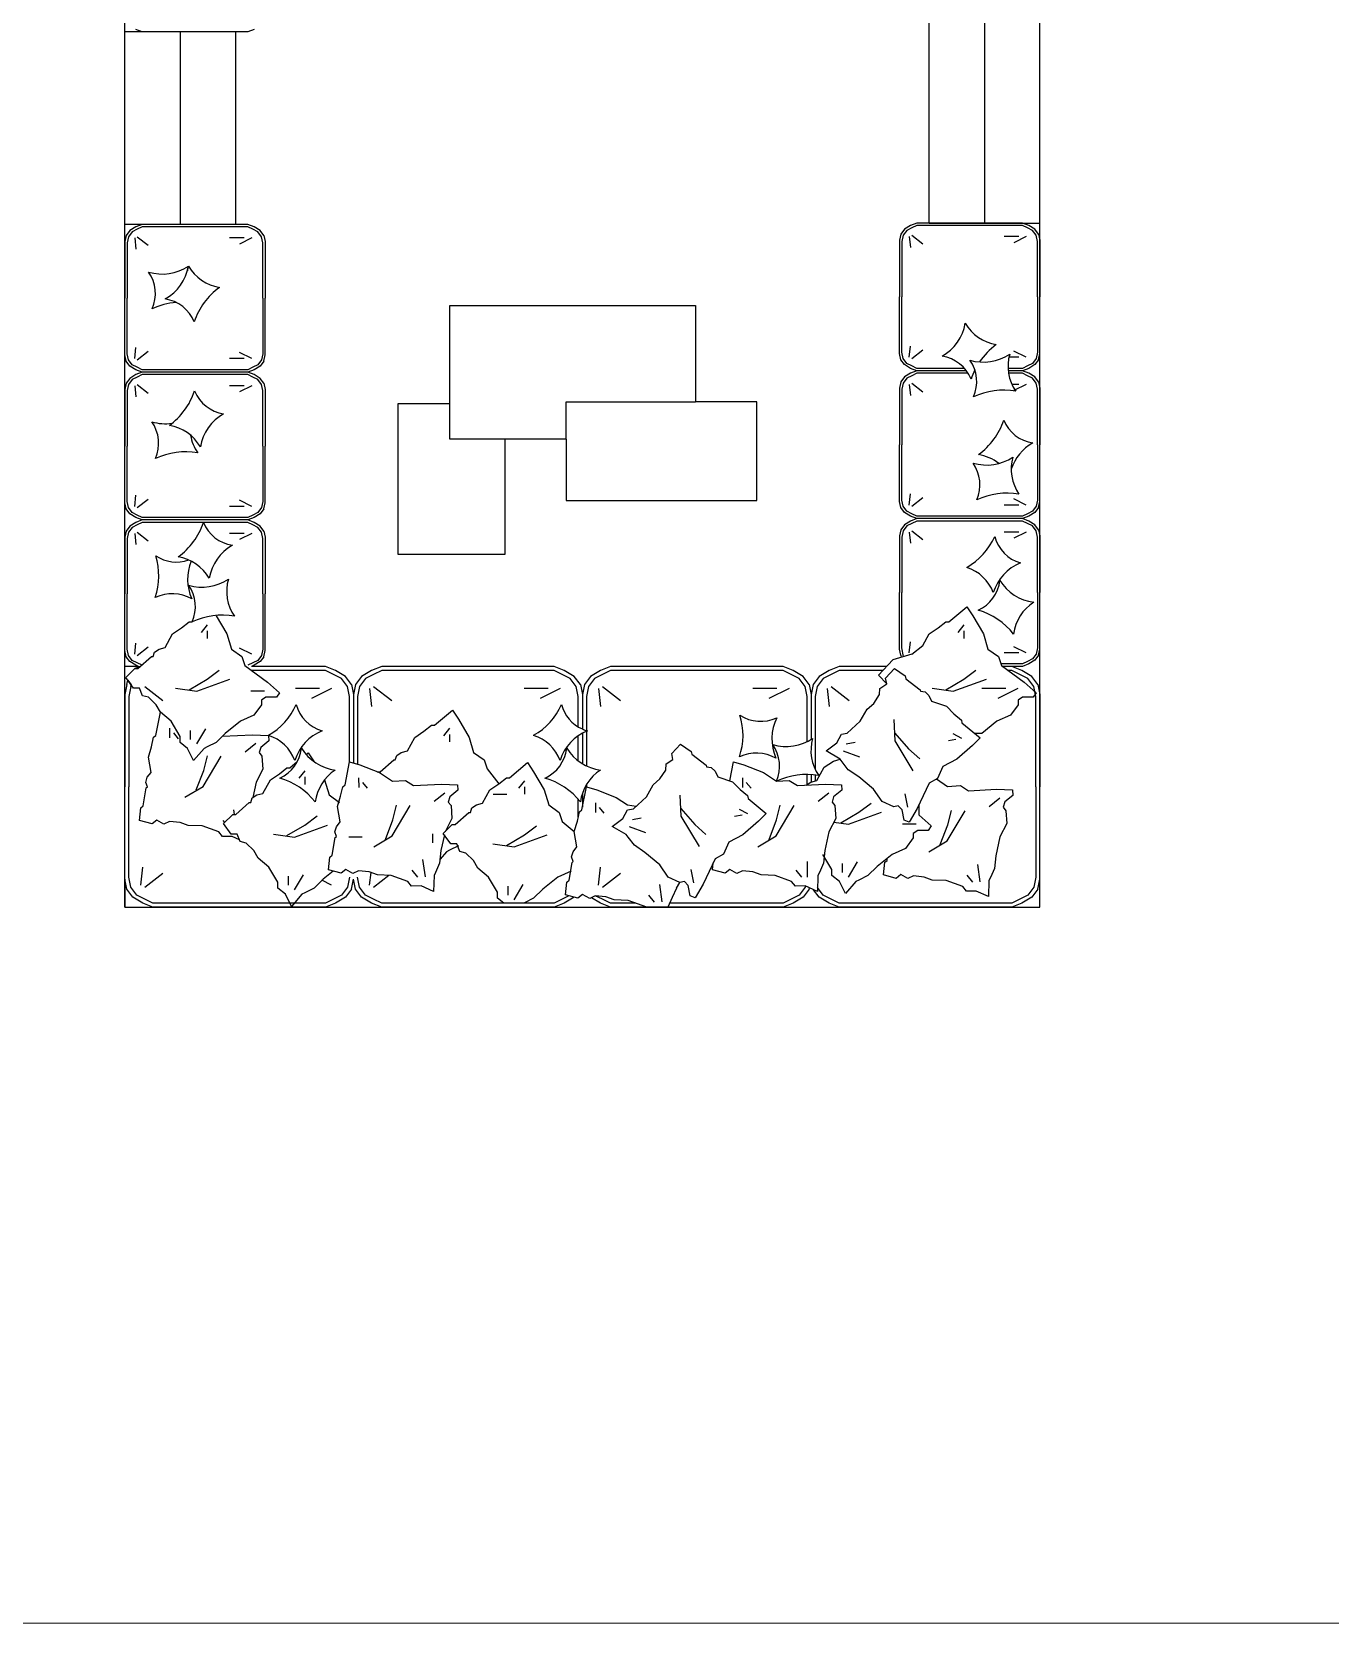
# Model space of a CAD drawing. Header units: millimetres. Extents: x 1897 to 6932, y 2548 to 7823.
# Drawn here: x 4120 to 4823, y 6157 to 7018 of the extents above; entities that cross this region are included whole.
import ezdxf

# ---------------------------------------------------------------- set-up
doc = ezdxf.new("R2010")
doc.units = ezdxf.units.MM
doc.layers.add('A-FURN', color=8, linetype='Continuous', lineweight=18)
for name, color, linetype in [('Arredi', 175, 'Continuous'), ('vetro', 4, 'Continuous'), ('Wall', 43, 'Continuous')]:
    doc.layers.add(name, color=color, linetype=linetype)

msp = doc.modelspace()

# ---------------------------------------------------------------- linework, layer by layer
at = {"layer": 'A-FURN'}
msp.add_lwpolyline([(1897.43, 7508.22), (6931.5, 7508.22), (6931.5, 6156.58), (1897.43, 6156.58)], close=True, dxfattribs=at)
at = {"layer": 'Arredi'}
for p, q in [((4179.97, 7018), (4176.64, 7019.33)), ((4237.3, 7018), (4179.97, 7018)), ((4240.64, 7019.33), (4237.3, 7018)), ((4173.3, 6910.43), (4171.3, 6907.76)), ((4174.64, 6909.76), (4172.64, 6907.1)), ((4176.64, 6912.43), (4173.3, 6910.43)), ((4177.3, 6911.1), (4174.64, 6909.76)), ((4179.97, 6913.76), (4176.64, 6912.43)), ((4179.97, 6912.43), (4177.3, 6911.1)), ((4237.3, 6913.76), (4179.97, 6913.76)), ((4237.3, 6912.43), (4179.97, 6912.43)), ((4240.64, 6912.43), (4237.3, 6913.76)), ((4239.97, 6911.1), (4237.3, 6912.43)), ((4242.64, 6909.76), (4239.97, 6911.1)), ((4243.97, 6910.43), (4240.64, 6912.43)), ((4244.64, 6907.1), (4242.64, 6909.76)), ((4245.97, 6907.76), (4243.97, 6910.43)), ((4592.61, 6911.17), (4590.61, 6908.51)), ((4593.95, 6910.51), (4591.95, 6907.84)), ((4595.95, 6913.17), (4592.61, 6911.17)), ((4596.61, 6911.84), (4593.95, 6910.51)), ((4599.28, 6914.51), (4595.95, 6913.17)), ((4599.28, 6913.17), (4596.61, 6911.84)), ((4656.61, 6914.51), (4599.28, 6914.51)), ((4656.61, 6913.17), (4599.28, 6913.17)), ((4659.95, 6913.17), (4656.61, 6914.51)), ((4659.28, 6911.84), (4656.61, 6913.17)), ((4661.95, 6910.51), (4659.28, 6911.84)), ((4663.28, 6911.17), (4659.95, 6913.17)), ((4663.95, 6907.84), (4661.95, 6910.51)), ((4665.28, 6908.51), (4663.28, 6911.17)), ((4171.3, 6907.76), (4170.64, 6904.43)), ((4170.64, 6904.43), (4170.64, 6873.76)), ((4172.64, 6907.1), (4171.97, 6903.76)), ((4171.97, 6903.76), (4171.97, 6873.76)), ((4175.97, 6906.43), (4176.64, 6900.43)), ((4177.3, 6907.1), (4183.3, 6902.43)), ((4235.3, 6906.43), (4227.3, 6906.43)), ((4239.3, 6906.43), (4232.64, 6903.1)), ((4245.3, 6903.76), (4244.64, 6907.1)), ((4245.3, 6873.76), (4245.3, 6903.76)), ((4245.97, 6907.76), (4246.64, 6904.43)), ((4246.64, 6904.43), (4246.64, 6873.76)), ((4590.61, 6908.51), (4589.95, 6905.17)), ((4589.95, 6905.17), (4589.95, 6874.51)), ((4591.95, 6907.84), (4591.28, 6904.51)), ((4591.28, 6904.51), (4591.28, 6874.51)), ((4595.28, 6907.17), (4595.95, 6901.17)), ((4596.61, 6907.84), (4602.61, 6903.17)), ((4654.61, 6907.17), (4646.61, 6907.17)), ((4658.61, 6907.17), (4651.95, 6903.84)), ((4664.61, 6904.51), (4663.95, 6907.84)), ((4664.61, 6874.51), (4664.61, 6904.51)), ((4665.28, 6908.51), (4665.95, 6905.17)), ((4665.95, 6905.17), (4665.95, 6874.51)), ((4589.95, 6843.84), (4589.95, 6874.51)), ((4591.28, 6844.51), (4591.28, 6874.51)), ((4664.61, 6874.51), (4664.61, 6844.51)), ((4665.95, 6843.84), (4665.95, 6874.51)), ((4170.64, 6843.1), (4170.64, 6873.76)), ((4171.97, 6843.76), (4171.97, 6873.76)), ((4245.3, 6873.76), (4245.3, 6843.76)), ((4246.64, 6843.1), (4246.64, 6873.76)), ((4346.58, 6816.67), (4346.58, 6869.78)), ((4346.58, 6869.78), (4479.52, 6869.78)), ((4479.52, 6869.78), (4479.52, 6817.67)), ((4171.3, 6839.76), (4170.64, 6843.1)), ((4173.3, 6837.1), (4171.3, 6839.76)), ((4172.64, 6840.43), (4171.97, 6843.76)), ((4174.64, 6837.76), (4172.64, 6840.43)), ((4175.97, 6841.1), (4176.64, 6847.1)), ((4177.3, 6840.43), (4183.3, 6845.1)), ((4235.3, 6841.1), (4227.3, 6841.1)), ((4239.3, 6841.1), (4232.64, 6844.43)), ((4244.64, 6840.43), (4242.64, 6837.76)), ((4245.97, 6839.76), (4243.97, 6837.1)), ((4245.3, 6843.76), (4244.64, 6840.43)), ((4245.97, 6839.76), (4246.64, 6843.1)), ((4590.61, 6840.51), (4589.95, 6843.84)), ((4592.61, 6837.84), (4590.61, 6840.51)), ((4591.95, 6841.17), (4591.28, 6844.51)), ((4593.95, 6838.51), (4591.95, 6841.17)), ((4595.28, 6841.84), (4595.95, 6847.84)), ((4596.61, 6841.17), (4602.61, 6845.84)), ((4646.67, 6841.84), (4646.61, 6841.84)), ((4654.61, 6841.84), (4649.21, 6841.84)), ((4658.61, 6841.84), (4651.95, 6845.17)), ((4663.95, 6841.17), (4661.95, 6838.51)), ((4665.28, 6840.51), (4663.28, 6837.84)), ((4664.61, 6844.51), (4663.95, 6841.17)), ((4665.28, 6840.51), (4665.95, 6843.84)), ((4176.64, 6835.1), (4173.3, 6837.1)), ((4176.64, 6832.43), (4173.3, 6830.43)), ((4177.3, 6836.43), (4174.64, 6837.76)), ((4177.3, 6831.1), (4174.64, 6829.76)), ((4179.97, 6833.76), (4176.64, 6835.1)), ((4179.97, 6833.76), (4176.64, 6832.43)), ((4179.97, 6835.1), (4177.3, 6836.43)), ((4179.97, 6832.43), (4177.3, 6831.1)), ((4237.3, 6835.1), (4179.97, 6835.1)), ((4237.3, 6833.76), (4179.97, 6833.76)), ((4237.3, 6833.76), (4179.97, 6833.76)), ((4237.3, 6832.43), (4179.97, 6832.43)), ((4239.97, 6836.43), (4237.3, 6835.1)), ((4240.64, 6835.1), (4237.3, 6833.76)), ((4240.64, 6832.43), (4237.3, 6833.76)), ((4239.97, 6831.1), (4237.3, 6832.43)), ((4242.64, 6837.76), (4239.97, 6836.43)), ((4242.64, 6829.76), (4239.97, 6831.1)), ((4243.97, 6837.1), (4240.64, 6835.1)), ((4243.97, 6830.43), (4240.64, 6832.43)), ((4592.61, 6831.17), (4590.61, 6828.51)), ((4595.95, 6835.84), (4592.61, 6837.84)), ((4595.95, 6833.17), (4592.61, 6831.17)), ((4596.61, 6837.17), (4593.95, 6838.51)), ((4596.61, 6831.84), (4593.95, 6830.51)), ((4599.28, 6834.51), (4595.95, 6835.84)), ((4599.28, 6834.51), (4595.95, 6833.17)), ((4599.28, 6835.84), (4596.61, 6837.17)), ((4599.28, 6833.17), (4596.61, 6831.84)), ((4625.1, 6835.84), (4599.28, 6835.84)), ((4626.18, 6834.51), (4599.28, 6834.51)), ((4626.18, 6834.51), (4599.28, 6834.51)), ((4627.1, 6833.17), (4599.28, 6833.17)), ((4656.61, 6835.84), (4648.75, 6835.84)), ((4656.61, 6834.51), (4648.85, 6834.51)), ((4656.61, 6834.51), (4648.85, 6834.51)), ((4656.61, 6833.17), (4649.03, 6833.17)), ((4659.28, 6837.17), (4656.61, 6835.84)), ((4659.95, 6835.84), (4656.61, 6834.51)), ((4659.95, 6833.17), (4656.61, 6834.51)), ((4659.28, 6831.84), (4656.61, 6833.17)), ((4661.95, 6838.51), (4659.28, 6837.17)), ((4661.95, 6830.51), (4659.28, 6831.84)), ((4663.28, 6837.84), (4659.95, 6835.84)), ((4663.28, 6831.17), (4659.95, 6833.17)), ((4665.28, 6828.51), (4663.28, 6831.17)), ((4171.3, 6827.76), (4170.64, 6824.43)), ((4170.64, 6824.43), (4170.64, 6793.76)), ((4173.3, 6830.43), (4171.3, 6827.76)), ((4172.64, 6827.1), (4171.97, 6823.76)), ((4171.97, 6823.76), (4171.97, 6793.76)), ((4174.64, 6829.76), (4172.64, 6827.1)), ((4175.97, 6826.43), (4176.64, 6820.43)), ((4177.3, 6827.1), (4183.3, 6822.43)), ((4235.3, 6826.43), (4227.3, 6826.43)), ((4239.3, 6826.43), (4232.64, 6823.1)), ((4244.64, 6827.1), (4242.64, 6829.76)), ((4245.97, 6827.76), (4243.97, 6830.43)), ((4245.3, 6823.76), (4244.64, 6827.1)), ((4245.3, 6793.76), (4245.3, 6823.76)), ((4245.97, 6827.76), (4246.64, 6824.43)), ((4246.64, 6824.43), (4246.64, 6793.76)), ((4590.61, 6828.51), (4589.95, 6825.17)), ((4589.95, 6825.17), (4589.95, 6794.51)), ((4591.95, 6827.84), (4591.28, 6824.51)), ((4591.28, 6824.51), (4591.28, 6794.51)), ((4593.95, 6830.51), (4591.95, 6827.84)), ((4595.28, 6827.17), (4595.95, 6821.17)), ((4596.61, 6827.84), (4602.61, 6823.17)), ((4654.61, 6827.17), (4650.82, 6827.17)), ((4658.61, 6827.17), (4651.95, 6823.84)), ((4663.95, 6827.84), (4661.95, 6830.51)), ((4664.61, 6824.51), (4663.95, 6827.84)), ((4664.61, 6794.51), (4664.61, 6824.51)), ((4665.28, 6828.51), (4665.95, 6825.17)), ((4665.95, 6825.17), (4665.95, 6794.51)), ((4318.49, 6816.67), (4318.49, 6735.19)), ((4346.58, 6816.67), (4318.49, 6816.67)), ((4346.58, 6797.48), (4346.58, 6816.67)), ((4409.52, 6797.48), (4409.52, 6817.67)), ((4409.52, 6817.67), (4479.52, 6817.67)), ((4512.76, 6817.67), (4479.52, 6817.67)), ((4512.76, 6764.26), (4512.76, 6817.67)), ((4376.54, 6797.48), (4346.58, 6797.48)), ((4376.54, 6735.19), (4376.54, 6797.48)), ((4409.52, 6797.48), (4376.54, 6797.48)), ((4409.52, 6797.48), (4409.52, 6764.26)), ((4170.64, 6763.1), (4170.64, 6793.76)), ((4171.97, 6763.76), (4171.97, 6793.76)), ((4245.3, 6793.76), (4245.3, 6763.76)), ((4246.64, 6763.1), (4246.64, 6793.76)), ((4589.95, 6763.84), (4589.95, 6794.51)), ((4591.28, 6764.51), (4591.28, 6794.51)), ((4664.61, 6794.51), (4664.61, 6764.51)), ((4665.95, 6763.84), (4665.95, 6794.51)), ((4171.3, 6759.76), (4170.64, 6763.1)), ((4172.64, 6760.43), (4171.97, 6763.76)), ((4175.97, 6761.1), (4176.64, 6767.1)), ((4177.3, 6760.43), (4183.3, 6765.1)), ((4239.3, 6761.1), (4232.64, 6764.43)), ((4245.3, 6763.76), (4244.64, 6760.43)), ((4245.97, 6759.76), (4246.64, 6763.1)), ((4409.52, 6764.26), (4512.76, 6764.26)), ((4590.61, 6760.51), (4589.95, 6763.84)), ((4591.95, 6761.17), (4591.28, 6764.51)), ((4595.28, 6761.84), (4595.95, 6767.84)), ((4596.61, 6761.17), (4602.61, 6765.84)), ((4658.61, 6761.84), (4651.95, 6765.17)), ((4664.61, 6764.51), (4663.95, 6761.17)), ((4665.28, 6760.51), (4665.95, 6763.84)), ((4173.3, 6757.1), (4171.3, 6759.76)), ((4174.64, 6757.76), (4172.64, 6760.43)), ((4176.64, 6755.1), (4173.3, 6757.1)), ((4177.3, 6756.43), (4174.64, 6757.76)), ((4179.97, 6753.76), (4176.64, 6755.1)), ((4179.97, 6753.76), (4176.64, 6752.43)), ((4179.97, 6755.1), (4177.3, 6756.43)), ((4237.3, 6755.1), (4179.97, 6755.1)), ((4237.3, 6753.76), (4179.97, 6753.76)), ((4237.3, 6753.76), (4179.97, 6753.76)), ((4235.3, 6761.1), (4227.3, 6761.1)), ((4239.97, 6756.43), (4237.3, 6755.1)), ((4240.64, 6755.1), (4237.3, 6753.76)), ((4240.64, 6752.43), (4237.3, 6753.76)), ((4242.64, 6757.76), (4239.97, 6756.43)), ((4243.97, 6757.1), (4240.64, 6755.1)), ((4244.64, 6760.43), (4242.64, 6757.76)), ((4245.97, 6759.76), (4243.97, 6757.1)), ((4592.61, 6757.84), (4590.61, 6760.51)), ((4593.95, 6758.51), (4591.95, 6761.17)), ((4595.95, 6755.84), (4592.61, 6757.84)), ((4596.61, 6757.17), (4593.95, 6758.51)), ((4599.28, 6754.51), (4595.95, 6755.84)), ((4599.28, 6754.51), (4595.95, 6753.17)), ((4599.28, 6755.84), (4596.61, 6757.17)), ((4656.61, 6755.84), (4599.28, 6755.84)), ((4656.61, 6754.51), (4599.28, 6754.51)), ((4656.61, 6754.51), (4599.28, 6754.51)), ((4654.61, 6761.84), (4646.61, 6761.84)), ((4659.28, 6757.17), (4656.61, 6755.84)), ((4659.95, 6755.84), (4656.61, 6754.51)), ((4659.95, 6753.17), (4656.61, 6754.51)), ((4661.95, 6758.51), (4659.28, 6757.17)), ((4663.28, 6757.84), (4659.95, 6755.84)), ((4663.95, 6761.17), (4661.95, 6758.51)), ((4665.28, 6760.51), (4663.28, 6757.84)), ((4171.3, 6747.76), (4170.64, 6744.43)), ((4173.3, 6750.43), (4171.3, 6747.76)), ((4172.64, 6747.1), (4171.97, 6743.76)), ((4174.64, 6749.76), (4172.64, 6747.1)), ((4176.64, 6752.43), (4173.3, 6750.43)), ((4177.3, 6751.1), (4174.64, 6749.76)), ((4175.97, 6746.43), (4176.64, 6740.43)), ((4179.97, 6752.43), (4177.3, 6751.1)), ((4177.3, 6747.1), (4183.3, 6742.43)), ((4237.3, 6752.43), (4179.97, 6752.43)), ((4235.3, 6746.43), (4227.3, 6746.43)), ((4239.3, 6746.43), (4232.64, 6743.1)), ((4239.97, 6751.1), (4237.3, 6752.43)), ((4242.64, 6749.76), (4239.97, 6751.1)), ((4243.97, 6750.43), (4240.64, 6752.43)), ((4244.64, 6747.1), (4242.64, 6749.76)), ((4245.97, 6747.76), (4243.97, 6750.43)), ((4245.3, 6743.76), (4244.64, 6747.1)), ((4245.97, 6747.76), (4246.64, 6744.43)), ((4590.61, 6748.51), (4589.95, 6745.17)), ((4589.95, 6745.17), (4589.95, 6714.51)), ((4592.61, 6751.17), (4590.61, 6748.51)), ((4591.95, 6747.84), (4591.28, 6744.51)), ((4593.95, 6750.51), (4591.95, 6747.84)), ((4595.95, 6753.17), (4592.61, 6751.17)), ((4596.61, 6751.84), (4593.95, 6750.51)), ((4595.28, 6747.17), (4595.95, 6741.17)), ((4599.28, 6753.17), (4596.61, 6751.84)), ((4596.61, 6747.84), (4602.61, 6743.17)), ((4656.61, 6753.17), (4599.28, 6753.17)), ((4654.61, 6747.17), (4646.61, 6747.17)), ((4658.61, 6747.17), (4651.95, 6743.84)), ((4659.28, 6751.84), (4656.61, 6753.17)), ((4661.95, 6750.51), (4659.28, 6751.84)), ((4663.28, 6751.17), (4659.95, 6753.17)), ((4663.95, 6747.84), (4661.95, 6750.51)), ((4665.28, 6748.51), (4663.28, 6751.17)), ((4664.61, 6744.51), (4663.95, 6747.84)), ((4665.28, 6748.51), (4665.95, 6745.17)), ((4665.95, 6745.17), (4665.95, 6714.51)), ((4170.64, 6744.43), (4170.64, 6713.76)), ((4171.97, 6743.76), (4171.97, 6713.76)), ((4245.3, 6713.76), (4245.3, 6743.76)), ((4246.64, 6744.43), (4246.64, 6713.76)), ((4591.28, 6744.51), (4591.28, 6714.51)), ((4664.61, 6714.51), (4664.61, 6744.51)), ((4318.49, 6735.19), (4376.54, 6735.19)), ((4170.64, 6683.1), (4170.64, 6713.76)), ((4171.97, 6683.76), (4171.97, 6713.76)), ((4245.3, 6713.76), (4245.3, 6683.76)), ((4246.64, 6683.1), (4246.64, 6713.76)), ((4589.95, 6683.84), (4589.95, 6714.51)), ((4591.28, 6684.51), (4591.28, 6714.51)), ((4664.61, 6714.51), (4664.61, 6684.51)), ((4665.95, 6683.84), (4665.95, 6714.51)), ((4616.63, 6698.58), (4626.42, 6706.73)), ((4626.42, 6706.73), (4629.68, 6701.84)), ((4196.49, 6692.05), (4201.38, 6695.32)), ((4201.38, 6695.32), (4205.46, 6698.58)), ((4205.46, 6698.58), (4207.09, 6698.58)), ((4215.24, 6696.95), (4211.98, 6692.87)), ((4215.24, 6693.68), (4215.24, 6689.61)), ((4220.13, 6701.84), (4225.84, 6692.05)), ((4606.03, 6692.05), (4610.92, 6695.32)), ((4610.92, 6695.32), (4615, 6698.58)), ((4615, 6698.58), (4616.63, 6698.58)), ((4624.78, 6696.95), (4621.52, 6692.87)), ((4624.78, 6693.68), (4624.78, 6689.61)), ((4629.68, 6701.84), (4635.38, 6692.05)), ((4175.97, 6681.1), (4176.64, 6687.1)), ((4177.3, 6680.43), (4183.3, 6685.1)), ((4189.15, 6683.9), (4192.41, 6684.72)), ((4192.41, 6684.72), (4196.49, 6692.05)), ((4225.84, 6692.05), (4228.29, 6683.9)), ((4595.28, 6681.84), (4595.95, 6687.84)), ((4596.61, 6681.17), (4602.61, 6685.84)), ((4602.55, 6685.79), (4606.03, 6692.05)), ((4635.38, 6692.05), (4637.83, 6683.9)), ((4658.61, 6681.84), (4651.95, 6685.17)), ((4171.3, 6679.76), (4170.64, 6683.1)), ((4173.3, 6677.1), (4171.3, 6679.76)), ((4172.64, 6680.43), (4171.97, 6683.76)), ((4174.64, 6677.76), (4172.64, 6680.43)), ((4176.64, 6675.1), (4173.3, 6677.1)), ((4177.3, 6676.43), (4174.64, 6677.76)), ((4179.97, 6675.1), (4177.3, 6676.43)), ((4177.73, 6673.3), (4185.07, 6679.82)), ((4185.07, 6679.82), (4185.89, 6679.82)), ((4185.89, 6679.82), (4186.7, 6682.27)), ((4186.7, 6682.27), (4189.15, 6683.9)), ((4228.29, 6683.9), (4233.99, 6679.82)), ((4239.3, 6681.1), (4232.64, 6684.43)), ((4233.99, 6679.82), (4235.63, 6674.93)), ((4239.97, 6676.43), (4237.3, 6675.1)), ((4242.64, 6677.76), (4239.97, 6676.43)), ((4243.97, 6677.1), (4240.64, 6675.1)), ((4244.64, 6680.43), (4242.64, 6677.76)), ((4245.97, 6679.76), (4243.97, 6677.1)), ((4245.3, 6683.76), (4244.64, 6680.43)), ((4245.97, 6679.76), (4246.64, 6683.1)), ((4586.3, 6678.04), (4578.63, 6669.8)), ((4596.61, 6681.17), (4586.3, 6678.04)), ((4590.61, 6680.51), (4589.95, 6683.84)), ((4590.61, 6680.51), (4590.83, 6679.41)), ((4592.22, 6679.84), (4591.28, 6684.51)), ((4637.83, 6683.9), (4643.54, 6679.82)), ((4643.54, 6679.82), (4645.17, 6674.93)), ((4654.61, 6681.84), (4646.61, 6681.84)), ((4659.28, 6677.17), (4656.61, 6675.84)), ((4661.95, 6678.51), (4659.28, 6677.17)), ((4663.28, 6677.84), (4659.95, 6675.84)), ((4663.95, 6681.17), (4661.95, 6678.51)), ((4665.28, 6680.51), (4663.28, 6677.84)), ((4664.61, 6684.51), (4663.95, 6681.17)), ((4665.28, 6680.51), (4665.95, 6683.84)), ((4178.11, 6674.51), (4170.64, 6674.51)), ((4171.21, 6668.41), (4176.1, 6673.3)), ((4175.29, 6662.7), (4171.21, 6668.41)), ((4179.09, 6674.51), (4176.1, 6673.3)), ((4176.1, 6673.3), (4177.73, 6673.3)), ((4178.11, 6674.51), (4176.64, 6675.1)), ((4178.11, 6674.51), (4179.09, 6674.51)), ((4235.63, 6674.93), (4247.86, 6665.96)), ((4240.64, 6675.1), (4239.16, 6674.51)), ((4279.26, 6674.51), (4239.16, 6674.51)), ((4279.26, 6672.33), (4239.17, 6672.33)), ((4284.69, 6672.33), (4279.26, 6674.51)), ((4283.6, 6670.16), (4279.26, 6672.33)), ((4287.95, 6667.99), (4283.6, 6670.16)), ((4290.12, 6669.08), (4284.69, 6672.33)), ((4291.21, 6663.64), (4287.95, 6667.99)), ((4293.38, 6664.73), (4290.12, 6669.08)), ((4298.81, 6669.08), (4295.55, 6664.73)), ((4300.98, 6667.99), (4297.72, 6663.64)), ((4304.24, 6672.33), (4298.81, 6669.08)), ((4305.33, 6670.16), (4300.98, 6667.99)), ((4309.67, 6674.51), (4304.24, 6672.33)), ((4309.67, 6672.33), (4305.33, 6670.16)), ((4403.09, 6674.51), (4309.67, 6674.51)), ((4403.09, 6672.33), (4309.67, 6672.33)), ((4408.52, 6672.33), (4403.09, 6674.51)), ((4407.43, 6670.16), (4403.09, 6672.33)), ((4411.78, 6667.99), (4407.43, 6670.16)), ((4413.95, 6669.08), (4408.52, 6672.33)), ((4415.03, 6663.64), (4411.78, 6667.99)), ((4417.21, 6664.73), (4413.95, 6669.08)), ((4422.64, 6669.08), (4419.38, 6664.73)), ((4424.81, 6667.99), (4421.55, 6663.64)), ((4428.07, 6672.33), (4422.64, 6669.08)), ((4429.15, 6670.16), (4424.81, 6667.99)), ((4433.5, 6674.51), (4428.07, 6672.33)), ((4433.5, 6672.33), (4429.15, 6670.16)), ((4526.91, 6674.51), (4433.5, 6674.51)), ((4526.91, 6672.33), (4433.5, 6672.33)), ((4532.34, 6672.33), (4526.91, 6674.51)), ((4531.26, 6670.16), (4526.91, 6672.33)), ((4535.6, 6667.99), (4531.26, 6670.16)), ((4537.78, 6669.08), (4532.34, 6672.33)), ((4538.86, 6663.64), (4535.6, 6667.99)), ((4541.03, 6664.73), (4537.78, 6669.08)), ((4546.47, 6669.08), (4543.21, 6664.73)), ((4548.64, 6667.99), (4545.38, 6663.64)), ((4551.9, 6672.33), (4546.47, 6669.08)), ((4552.98, 6670.16), (4548.64, 6667.99)), ((4557.33, 6674.51), (4551.9, 6672.33)), ((4557.33, 6672.33), (4552.98, 6670.16)), ((4583.01, 6674.51), (4557.33, 6674.51)), ((4580.99, 6672.33), (4557.33, 6672.33)), ((4578.63, 6669.8), (4583.08, 6665.01)), ((4656.61, 6675.84), (4644.87, 6675.84)), ((4645.17, 6674.93), (4657.4, 6665.96)), ((4650.74, 6674.51), (4645.75, 6674.51)), ((4656.61, 6674.51), (4645.75, 6674.51)), ((4650.74, 6672.33), (4648.71, 6672.33)), ((4656.17, 6672.33), (4650.74, 6674.51)), ((4655.09, 6670.16), (4650.74, 6672.33)), ((4659.43, 6667.99), (4655.09, 6670.16)), ((4661.6, 6669.08), (4656.17, 6672.33)), ((4659.95, 6675.84), (4656.61, 6674.51)), ((4662.69, 6663.64), (4659.43, 6667.99)), ((4664.86, 6664.73), (4661.6, 6669.08)), ((4171.72, 6664.73), (4170.64, 6659.3)), ((4170.64, 6659.3), (4170.64, 6609.33)), ((4171.72, 6664.73), (4172.19, 6667.05)), ((4172.19, 6667.05), (4174.05, 6664.43)), ((4173.9, 6663.64), (4172.81, 6658.21)), ((4173.9, 6663.64), (4174.05, 6664.43)), ((4178.55, 6662.7), (4175.29, 6662.7)), ((4180.18, 6658.62), (4178.55, 6662.7)), ((4181.5, 6663.64), (4191.27, 6656.04)), ((4246.22, 6661.07), (4238.89, 6661.07)), ((4247.86, 6665.96), (4254.38, 6660.25)), ((4254.38, 6660.25), (4252.75, 6657.81)), ((4276, 6662.56), (4262.96, 6662.56)), ((4282.52, 6662.56), (4271.65, 6657.13)), ((4292.29, 6658.21), (4291.21, 6663.64)), ((4293.38, 6664.73), (4294.46, 6659.3)), ((4295.55, 6664.73), (4294.46, 6659.3)), ((4294.46, 6659.3), (4294.46, 6622.2)), ((4297.72, 6663.64), (4296.64, 6658.21)), ((4303.15, 6662.56), (4304.24, 6652.78)), ((4305.33, 6663.64), (4315.1, 6656.04)), ((4399.83, 6662.56), (4386.79, 6662.56)), ((4406.34, 6662.56), (4395.48, 6657.13)), ((4416.12, 6658.21), (4415.03, 6663.64)), ((4417.21, 6664.73), (4418.29, 6659.3)), ((4419.38, 6664.73), (4418.29, 6659.3)), ((4418.29, 6659.3), (4418.29, 6640.61)), ((4421.55, 6663.64), (4420.46, 6658.21)), ((4426.98, 6662.56), (4428.07, 6652.78)), ((4429.15, 6663.64), (4438.93, 6656.04)), ((4523.65, 6662.56), (4510.62, 6662.56)), ((4530.17, 6662.56), (4519.31, 6657.13)), ((4539.95, 6658.21), (4538.86, 6663.64)), ((4541.03, 6664.73), (4542.12, 6659.3)), ((4543.21, 6664.73), (4542.12, 6659.3)), ((4542.12, 6659.3), (4542.12, 6634.97)), ((4542.12, 6659.3), (4542.12, 6634.97)), ((4545.38, 6663.64), (4544.29, 6658.21)), ((4550.81, 6662.56), (4551.9, 6652.78)), ((4552.98, 6663.64), (4562.76, 6656.04)), ((4647.48, 6662.56), (4634.45, 6662.56)), ((4654, 6662.56), (4643.14, 6657.13)), ((4657.4, 6665.96), (4663.92, 6660.25)), ((4663.92, 6660.25), (4662.29, 6657.81)), ((4663.78, 6658.21), (4662.69, 6663.64)), ((4664.86, 6664.73), (4665.95, 6659.3)), ((4665.95, 6659.3), (4665.95, 6609.33)), ((4172.81, 6658.21), (4172.81, 6609.33)), ((4183.44, 6657.81), (4180.18, 6658.62)), ((4187.52, 6653.73), (4183.44, 6657.81)), ((4189.97, 6649.66), (4187.52, 6653.73)), ((4244.59, 6653.73), (4240.52, 6648.02)), ((4247.04, 6657.81), (4244.59, 6656.18)), ((4244.59, 6656.18), (4244.59, 6653.73)), ((4252.75, 6657.81), (4247.04, 6657.81)), ((4292.29, 6622.88), (4292.29, 6658.21)), ((4296.64, 6658.21), (4296.64, 6621.52)), ((4338.23, 6642.61), (4348.02, 6650.77)), ((4348.02, 6650.77), (4351.28, 6645.87)), ((4416.12, 6641.75), (4416.12, 6658.21)), ((4418.29, 6657.13), (4418.29, 6640.61)), ((4420.46, 6658.21), (4420.46, 6620.62)), ((4539.95, 6633.76), (4539.95, 6658.21)), ((4544.29, 6658.21), (4544.29, 6618.77)), ((4654.14, 6653.73), (4650.06, 6648.02)), ((4656.58, 6657.81), (4654.14, 6656.18)), ((4654.14, 6656.18), (4654.14, 6653.73)), ((4662.29, 6657.81), (4656.58, 6657.81)), ((4663.78, 6609.33), (4663.78, 6658.21)), ((4187.5, 6637.16), (4189.97, 6649.66)), ((4195.67, 6644.76), (4189.97, 6649.66)), ((4200.56, 6636.61), (4195.67, 6644.76)), ((4233.18, 6644.76), (4225.03, 6638.24)), ((4240.52, 6648.02), (4233.18, 6644.76)), ((4332.53, 6639.35), (4336.6, 6642.61)), ((4336.6, 6642.61), (4338.23, 6642.61)), ((4351.28, 6645.87), (4356.99, 6636.09)), ((4642.72, 6644.76), (4634.57, 6638.24)), ((4650.06, 6648.02), (4642.72, 6644.76)), ((4185.12, 6631.03), (4186.23, 6636.13)), ((4186.23, 6636.13), (4187.5, 6637.16)), ((4194.86, 6641.03), (4194.9, 6635.81)), ((4196.92, 6638.5), (4199.48, 6635.33)), ((4200.56, 6633.35), (4200.56, 6636.61)), ((4204.64, 6630.09), (4200.56, 6633.35)), ((4206.27, 6634.98), (4206.27, 6639.87)), ((4209.53, 6632.53), (4214.43, 6640.69)), ((4220.13, 6633.35), (4215.24, 6630.9)), ((4225.03, 6638.24), (4220.13, 6633.35)), ((4223.55, 6636.77), (4239.71, 6637.5)), ((4239.71, 6637.5), (4248.37, 6637.18)), ((4248.64, 6634.25), (4244.21, 6630.66)), ((4248.37, 6637.18), (4248.64, 6634.25)), ((4323.56, 6628.75), (4327.63, 6636.09)), ((4327.63, 6636.09), (4332.53, 6639.35)), ((4346.39, 6640.98), (4343.13, 6636.91)), ((4346.39, 6637.72), (4346.39, 6633.64)), ((4356.99, 6636.09), (4359.43, 6627.94)), ((4416.12, 6623.26), (4416.12, 6637)), ((4418.29, 6638.34), (4418.29, 6621.79)), ((4418.29, 6638.34), (4418.29, 6621.79)), ((4561.18, 6632.49), (4565.98, 6633.42)), ((4620.52, 6634.93), (4616.52, 6634.15)), ((4623.72, 6635.55), (4619.09, 6637.97)), ((4634.57, 6638.24), (4630.67, 6638.24)), ((4183.38, 6625.42), (4185.12, 6631.03)), ((4184.83, 6617.15), (4183.38, 6625.42)), ((4207.9, 6623.56), (4204.64, 6630.09)), ((4213.61, 6630.09), (4207.9, 6623.56)), ((4215.24, 6630.9), (4213.61, 6630.09)), ((4241.52, 6632.68), (4235.82, 6628.06)), ((4244.21, 6630.66), (4243.34, 6627.85)), ((4243.34, 6627.85), (4244.88, 6625.95)), ((4244.88, 6625.95), (4245.31, 6618.95)), ((4268.71, 6626.86), (4269.79, 6627.77)), ((4269.79, 6627.77), (4273.05, 6622.88)), ((4317.03, 6623.86), (4317.85, 6626.31)), ((4317.85, 6626.31), (4320.3, 6627.94)), ((4320.3, 6627.94), (4323.56, 6628.75)), ((4359.43, 6627.94), (4365.14, 6623.86)), ((4554.17, 6623.25), (4557.78, 6624.35)), ((4559.4, 6628.82), (4568.34, 6625.58)), ((4182.81, 6614.46), (4184.83, 6617.15)), ((4245.31, 6618.95), (4241.66, 6611.79)), ((4249.41, 6613.09), (4254.3, 6616.35)), ((4254.3, 6616.35), (4258.38, 6619.61)), ((4258.38, 6619.61), (4260.01, 6619.61)), ((4260.01, 6619.61), (4264.01, 6622.95)), ((4268.16, 6617.98), (4264.9, 6613.91)), ((4289.83, 6610.38), (4292.29, 6622.88)), ((4292.29, 6622.88), (4297.91, 6621.13)), ((4297.91, 6621.13), (4308.5, 6617.13)), ((4307.25, 6617.34), (4308.88, 6617.34)), ((4308.5, 6617.13), (4315.54, 6612.33)), ((4308.88, 6617.34), (4316.22, 6623.86)), ((4316.22, 6623.86), (4317.03, 6623.86)), ((4365.14, 6623.86), (4366.77, 6618.97)), ((4366.77, 6618.97), (4373.17, 6610.99)), ((4378.88, 6614.25), (4388.67, 6622.4)), ((4388.67, 6622.4), (4391.93, 6617.51)), ((4391.93, 6617.51), (4397.63, 6607.73)), ((4498.05, 6612.57), (4500.08, 6622.88)), ((4500.08, 6622.88), (4505.7, 6621.13)), ((4505.7, 6621.13), (4516.29, 6617.13)), ((4516.29, 6617.13), (4523.33, 6612.33)), ((4539.95, 6610.51), (4539.95, 6615.97)), ((4542.12, 6615.88), (4542.12, 6611.88)), ((4542.12, 6615.88), (4542.12, 6611.88)), ((4545.2, 6612.65), (4549.28, 6619.99)), ((4549.28, 6619.99), (4554.17, 6623.25)), ((4170.64, 6559.37), (4170.64, 6609.33)), ((4172.81, 6560.46), (4172.81, 6609.33)), ((4180.62, 6599.04), (4182.21, 6608.73)), ((4181.94, 6611.65), (4182.81, 6614.46)), ((4182.85, 6609.24), (4181.94, 6611.65)), ((4182.21, 6608.73), (4182.85, 6609.24)), ((4241.66, 6611.79), (4239.84, 6603.45)), ((4245.33, 6605.75), (4249.41, 6613.09)), ((4268.16, 6614.72), (4268.16, 6610.65)), ((4278.75, 6613.11), (4278.76, 6613.09)), ((4278.76, 6613.09), (4281.21, 6604.94)), ((4287.45, 6604.25), (4288.56, 6609.35)), ((4288.56, 6609.35), (4289.83, 6610.38)), ((4297.19, 6614.25), (4297.22, 6609.03)), ((4299.24, 6611.72), (4301.81, 6608.55)), ((4315.54, 6612.33), (4322.54, 6612.76)), ((4322.54, 6612.76), (4326.89, 6609.99)), ((4326.89, 6609.99), (4342.04, 6610.72)), ((4342.04, 6610.72), (4350.7, 6610.4)), ((4350.97, 6607.47), (4346.54, 6603.88)), ((4350.7, 6610.4), (4350.97, 6607.47)), ((4364.2, 6600.39), (4368.28, 6607.73)), ((4368.28, 6607.73), (4373.17, 6610.99)), ((4373.17, 6610.99), (4377.25, 6614.25)), ((4377.25, 6614.25), (4378.88, 6614.25)), ((4387.03, 6612.62), (4383.77, 6608.54)), ((4387.03, 6609.36), (4387.03, 6605.28)), ((4397.63, 6607.73), (4400.08, 6599.57)), ((4418, 6596.84), (4420.46, 6609.33)), ((4420.46, 6610.46), (4420.46, 6609.33)), ((4420.46, 6609.33), (4426.08, 6607.59)), ((4426.08, 6607.59), (4436.67, 6603.58)), ((4504.98, 6614.25), (4505.01, 6609.03)), ((4507.03, 6611.72), (4509.6, 6608.55)), ((4523.33, 6612.33), (4530.33, 6612.76)), ((4530.33, 6612.76), (4534.68, 6609.99)), ((4534.68, 6609.99), (4549.83, 6610.72)), ((4539.49, 6610.21), (4541.94, 6611.84)), ((4541.94, 6611.84), (4545.2, 6612.65)), ((4544.29, 6615.67), (4544.29, 6612.43)), ((4549.83, 6610.72), (4558.49, 6610.4)), ((4558.76, 6607.47), (4554.33, 6603.88)), ((4558.49, 6610.4), (4558.76, 6607.47)), ((4610.01, 6613.58), (4615.92, 6609.56)), ((4615.92, 6609.56), (4622.92, 6609.99)), ((4622.92, 6609.99), (4627.26, 6607.21)), ((4627.26, 6607.21), (4642.41, 6607.95)), ((4642.41, 6607.95), (4651.07, 6607.63)), ((4651.07, 6607.63), (4651.35, 6604.7)), ((4663.78, 6609.33), (4663.78, 6560.46)), ((4665.95, 6559.37), (4665.95, 6609.33)), ((4179.35, 6598.01), (4180.62, 6599.04)), ((4230.65, 6594.34), (4237.99, 6600.86)), ((4237.99, 6600.86), (4238.81, 6600.86)), ((4238.81, 6600.86), (4239.62, 6603.31)), ((4239.62, 6603.31), (4242.07, 6604.94)), ((4242.07, 6604.94), (4245.33, 6605.75)), ((4281.21, 6604.94), (4286.91, 6600.86)), ((4285.7, 6598.64), (4287.45, 6604.25)), ((4287.16, 6590.37), (4285.7, 6598.64)), ((4343.85, 6605.9), (4338.15, 6601.28)), ((4346.54, 6603.88), (4345.66, 6601.07)), ((4345.66, 6601.07), (4347.2, 6599.17)), ((4347.2, 6599.17), (4347.63, 6592.17)), ((4358.5, 6597.94), (4360.94, 6599.57)), ((4360.94, 6599.57), (4364.2, 6600.39)), ((4377.37, 6605.11), (4370.03, 6605.11)), ((4400.08, 6599.57), (4405.79, 6595.49)), ((4416.12, 6593), (4416.12, 6602.47)), ((4418.29, 6605.72), (4418.29, 6598.32)), ((4425.36, 6600.71), (4425.4, 6595.49)), ((4436.67, 6603.58), (4442.7, 6599.48)), ((4442.7, 6599.48), (4447.37, 6598.79)), ((4551.64, 6605.9), (4545.94, 6601.28)), ((4554.33, 6603.88), (4553.46, 6601.07)), ((4553.46, 6601.07), (4555, 6599.17)), ((4555, 6599.17), (4555.42, 6592.17)), ((4594.44, 6598.27), (4593.03, 6605.47)), ((4600.65, 6597.61), (4600.65, 6599.93)), ((4644.23, 6603.12), (4638.53, 6598.5)), ((4646.92, 6601.1), (4646.04, 6598.3)), ((4651.35, 6604.7), (4646.92, 6601.1)), ((4178.64, 6591.13), (4179.35, 6598.01)), ((4185.4, 6589.27), (4178.64, 6591.13)), ((4187.93, 6591.32), (4185.4, 6589.27)), ((4191.77, 6589.18), (4187.93, 6591.32)), ((4194.81, 6590.6), (4191.77, 6589.18)), ((4200.55, 6590), (4194.81, 6590.6)), ((4205.01, 6588.38), (4200.55, 6590)), ((4224.69, 6590), (4223.84, 6591.05)), ((4224.13, 6589.45), (4229.02, 6594.34)), ((4229.02, 6594.34), (4230.65, 6594.34)), ((4230.01, 6594.34), (4229.66, 6596.82)), ((4285.14, 6587.68), (4287.16, 6590.37)), ((4347.63, 6592.17), (4343.99, 6585.02)), ((4349.53, 6588.97), (4356.87, 6595.49)), ((4356.87, 6595.49), (4357.68, 6595.49)), ((4357.68, 6595.49), (4358.5, 6597.94)), ((4405.79, 6595.49), (4407.42, 6590.6)), ((4407.42, 6590.6), (4413.88, 6585.1)), ((4413.88, 6585.1), (4415.62, 6590.71)), ((4415.62, 6590.71), (4416.73, 6595.81)), ((4416.73, 6595.81), (4418, 6596.84)), ((4427.41, 6598.17), (4429.98, 6595.01)), ((4445.4, 6591.55), (4450.2, 6592.49)), ((4504.73, 6593.99), (4500.73, 6593.21)), ((4507.94, 6594.62), (4503.31, 6597.04)), ((4555.42, 6592.17), (4551.78, 6585.02)), ((4600.65, 6593.9), (4600.65, 6597.61)), ((4600.65, 6593.9), (4607.17, 6588.19)), ((4646.04, 6598.3), (4647.58, 6596.4)), ((4647.58, 6596.4), (4648.01, 6589.4)), ((4212.53, 6588.17), (4205.01, 6588.38)), ((4221.46, 6584.92), (4212.53, 6588.17)), ((4223.52, 6582.39), (4221.46, 6584.92)), ((4228.74, 6582.42), (4223.52, 6582.39)), ((4228.21, 6583.74), (4224.13, 6589.45)), ((4231.47, 6583.74), (4228.21, 6583.74)), ((4232.72, 6580.62), (4228.74, 6582.42)), ((4233.1, 6579.66), (4231.47, 6583.74)), ((4282.95, 6572.26), (4284.54, 6581.95)), ((4284.27, 6584.88), (4285.14, 6587.68)), ((4285.17, 6582.46), (4284.27, 6584.88)), ((4284.54, 6581.95), (4285.17, 6582.46)), ((4299.14, 6582.11), (4291.81, 6582.11)), ((4337.42, 6579.02), (4337.42, 6583.91)), ((4343.6, 6583.25), (4341.76, 6574.81)), ((4343.01, 6584.08), (4347.9, 6588.97)), ((4347.08, 6578.37), (4343.01, 6584.08)), ((4347.9, 6588.97), (4349.53, 6588.97)), ((4415.33, 6576.83), (4413.88, 6585.1)), ((4443.62, 6587.89), (4452.56, 6584.64)), ((4551.78, 6585.02), (4549.55, 6574.81)), ((4599.01, 6589.01), (4591.68, 6589.01)), ((4597.38, 6581.67), (4593.31, 6575.96)), ((4599.83, 6585.75), (4597.38, 6584.12)), ((4597.38, 6584.12), (4597.38, 6581.67)), ((4605.54, 6585.75), (4599.83, 6585.75)), ((4607.17, 6588.19), (4605.54, 6585.75)), ((4644.37, 6582.24), (4642.14, 6572.04)), ((4648.01, 6589.4), (4644.37, 6582.24)), ((4236.36, 6578.85), (4233.1, 6579.66)), ((4240.44, 6574.77), (4236.36, 6578.85)), ((4242.88, 6570.69), (4240.44, 6574.77)), ((4341.76, 6574.81), (4341.04, 6567.93)), ((4344.76, 6574.12), (4341.28, 6570.14)), ((4346.39, 6574.94), (4344.76, 6574.12)), ((4351.28, 6577.38), (4346.39, 6574.94)), ((4350.34, 6578.37), (4347.08, 6578.37)), ((4351.97, 6574.3), (4350.34, 6578.37)), ((4355.24, 6573.48), (4351.97, 6574.3)), ((4359.31, 6569.4), (4355.24, 6573.48)), ((4412.44, 6571.33), (4413.31, 6574.14)), ((4413.31, 6574.14), (4415.33, 6576.83)), ((4553.35, 6564.55), (4548.46, 6572.7)), ((4549.55, 6574.81), (4548.84, 6567.93)), ((4585.97, 6572.7), (4577.82, 6566.18)), ((4593.31, 6575.96), (4585.97, 6572.7)), ((4179.33, 6556.11), (4180.41, 6565.89)), ((4248.59, 6565.8), (4242.88, 6570.69)), ((4253.48, 6557.65), (4248.59, 6565.8)), ((4280.96, 6564.35), (4281.68, 6571.23)), ((4287.72, 6562.49), (4280.96, 6564.35)), ((4281.68, 6571.23), (4282.95, 6572.26)), ((4290.26, 6564.54), (4287.72, 6562.49)), ((4294.09, 6562.4), (4290.26, 6564.54)), ((4329.25, 6560.47), (4326.17, 6564.27)), ((4333.32, 6560.62), (4331.99, 6570.04)), ((4341.04, 6567.93), (4338.78, 6562.95)), ((4361.76, 6565.33), (4359.31, 6569.4)), ((4367.47, 6560.43), (4361.76, 6565.33)), ((4411.12, 6558.72), (4412.71, 6568.41)), ((4413.35, 6568.92), (4412.44, 6571.33)), ((4412.71, 6568.41), (4413.35, 6568.92)), ((4426.98, 6556.11), (4428.07, 6565.89)), ((4478.66, 6557.34), (4477.25, 6564.54)), ((4488.75, 6564.35), (4489.14, 6568.09)), ((4495.52, 6562.49), (4488.75, 6564.35)), ((4498.05, 6564.54), (4495.52, 6562.49)), ((4501.88, 6562.4), (4498.05, 6564.54)), ((4537.04, 6560.47), (4533.96, 6564.27)), ((4539.95, 6568.86), (4539.95, 6560.46)), ((4548.84, 6567.93), (4546.58, 6562.95)), ((4553.35, 6561.29), (4553.35, 6564.55)), ((4559.06, 6562.92), (4559.06, 6567.81)), ((4562.32, 6560.47), (4567.22, 6568.62)), ((4577.82, 6566.18), (4572.92, 6561.29)), ((4581.34, 6561.58), (4582.06, 6568.46)), ((4582.06, 6568.46), (4583.33, 6569.49)), ((4583.33, 6569.49), (4583.33, 6570.59)), ((4633.7, 6557.85), (4632.37, 6567.26)), ((4641.42, 6565.16), (4639.16, 6560.18)), ((4642.14, 6572.04), (4641.42, 6565.16)), ((4171.72, 6553.94), (4170.64, 6559.37)), ((4173.9, 6555.02), (4172.81, 6560.46)), ((4181.5, 6555.02), (4191.27, 6562.63)), ((4253.48, 6554.39), (4253.48, 6557.65)), ((4259.19, 6556.02), (4259.19, 6560.91)), ((4262.45, 6553.57), (4267.34, 6561.72)), ((4277.94, 6559.28), (4273.05, 6554.39)), ((4282.52, 6556.11), (4277.36, 6558.69)), ((4283.43, 6563.67), (4277.94, 6559.28)), ((4292.29, 6560.46), (4291.21, 6555.02)), ((4293.38, 6553.94), (4294.46, 6559.37)), ((4297.14, 6563.82), (4294.09, 6562.4)), ((4295.55, 6553.94), (4294.46, 6559.37)), ((4297.72, 6555.02), (4296.64, 6560.46)), ((4302.87, 6563.22), (4297.14, 6563.82)), ((4307.34, 6561.6), (4302.87, 6563.22)), ((4303.15, 6556.11), (4303.9, 6562.85)), ((4305.33, 6555.02), (4313.56, 6561.43)), ((4314.86, 6561.39), (4307.34, 6561.6)), ((4323.79, 6558.14), (4314.86, 6561.39)), ((4325.84, 6555.61), (4323.79, 6558.14)), ((4331.07, 6555.64), (4325.84, 6555.61)), ((4337.71, 6552.63), (4331.07, 6555.64)), ((4338.03, 6561.29), (4337.71, 6552.63)), ((4338.78, 6562.95), (4338.03, 6561.29)), ((4372.36, 6552.28), (4367.47, 6560.43)), ((4378.07, 6550.65), (4378.07, 6555.54)), ((4381.33, 6548.2), (4386.22, 6556.36)), ((4404.97, 6560.43), (4396.82, 6553.91)), ((4412.31, 6563.7), (4404.97, 6560.43)), ((4409.14, 6550.81), (4409.85, 6557.69)), ((4409.85, 6557.69), (4411.12, 6558.72)), ((4429.15, 6555.02), (4438.93, 6562.63)), ((4461.5, 6547.08), (4460.16, 6556.5)), ((4469.22, 6554.39), (4471.14, 6557.53)), ((4504.93, 6563.82), (4501.88, 6562.4)), ((4510.66, 6563.22), (4504.93, 6563.82)), ((4515.13, 6561.6), (4510.66, 6563.22)), ((4522.65, 6561.39), (4515.13, 6561.6)), ((4531.58, 6558.14), (4522.65, 6561.39)), ((4533.64, 6555.61), (4531.58, 6558.14)), ((4538.86, 6555.64), (4533.64, 6555.61)), ((4545.5, 6552.63), (4538.86, 6555.64)), ((4538.97, 6555.59), (4538.86, 6555.02)), ((4545.82, 6561.29), (4545.5, 6552.63)), ((4546.58, 6562.95), (4545.82, 6561.29)), ((4557.43, 6558.02), (4553.35, 6561.29)), ((4560.69, 6551.5), (4557.43, 6558.02)), ((4566.4, 6558.02), (4560.69, 6551.5)), ((4568.03, 6558.84), (4566.4, 6558.02)), ((4572.92, 6561.29), (4568.03, 6558.84)), ((4588.1, 6559.71), (4581.34, 6561.58)), ((4590.64, 6561.77), (4588.1, 6559.71)), ((4594.47, 6559.63), (4590.64, 6561.77)), ((4597.52, 6561.05), (4594.47, 6559.63)), ((4603.25, 6560.45), (4597.52, 6561.05)), ((4607.72, 6558.82), (4603.25, 6560.45)), ((4615.23, 6558.62), (4607.72, 6558.82)), ((4624.17, 6555.37), (4615.23, 6558.62)), ((4629.63, 6557.69), (4626.55, 6561.49)), ((4638.41, 6558.52), (4638.08, 6549.86)), ((4639.16, 6560.18), (4638.41, 6558.52)), ((4663.78, 6560.46), (4662.69, 6555.02)), ((4664.86, 6553.94), (4665.95, 6559.37)), ((4174.98, 6549.59), (4171.72, 6553.94)), ((4177.15, 6550.68), (4173.9, 6555.02)), ((4180.41, 6546.33), (4174.98, 6549.59)), ((4181.5, 6548.51), (4177.15, 6550.68)), ((4185.84, 6546.33), (4181.5, 6548.51)), ((4257.56, 6551.12), (4253.48, 6554.39)), ((4260.82, 6544.6), (4257.56, 6551.12)), ((4266.53, 6551.12), (4260.82, 6544.6)), ((4268.16, 6551.94), (4266.53, 6551.12)), ((4273.05, 6554.39), (4268.16, 6551.94)), ((4283.6, 6548.51), (4279.26, 6546.33)), ((4287.95, 6550.68), (4283.6, 6548.51)), ((4290.12, 6549.59), (4284.69, 6546.33)), ((4291.21, 6555.02), (4287.95, 6550.68)), ((4293.38, 6553.94), (4290.12, 6549.59)), ((4298.81, 6549.59), (4295.55, 6553.94)), ((4300.98, 6550.68), (4297.72, 6555.02)), ((4304.24, 6546.33), (4298.81, 6549.59)), ((4305.33, 6548.51), (4300.98, 6550.68)), ((4309.67, 6546.33), (4305.33, 6548.51)), ((4372.36, 6549.02), (4372.36, 6552.28)), ((4375.71, 6546.33), (4372.36, 6549.02)), ((4391.93, 6549.02), (4387.03, 6546.57)), ((4396.82, 6553.91), (4391.93, 6549.02)), ((4407.43, 6548.51), (4403.09, 6546.33)), ((4411.01, 6550.29), (4407.43, 6548.51)), ((4413.82, 6549.52), (4408.52, 6546.33)), ((4415.9, 6548.95), (4409.14, 6550.81)), ((4418.43, 6551), (4415.9, 6548.95)), ((4422.26, 6548.86), (4418.43, 6551)), ((4425.31, 6550.28), (4422.26, 6548.86)), ((4428.07, 6546.33), (4423.16, 6549.28)), ((4429.15, 6548.51), (4425.31, 6550.28)), ((4431.05, 6549.68), (4425.31, 6550.28)), ((4433.5, 6546.33), (4429.15, 6548.51)), ((4435.51, 6548.06), (4431.05, 6549.68)), ((4443.03, 6547.85), (4435.51, 6548.06)), ((4453.16, 6544.16), (4443.03, 6547.85)), ((4457.42, 6546.93), (4454.34, 6550.73)), ((4466.96, 6549.41), (4464.58, 6544.16)), ((4469.22, 6554.39), (4466.96, 6549.41)), ((4531.26, 6548.51), (4526.91, 6546.33)), ((4535.6, 6550.68), (4531.26, 6548.51)), ((4537.78, 6549.59), (4532.34, 6546.33)), ((4538.86, 6555.02), (4535.6, 6550.68)), ((4541.03, 6553.94), (4537.78, 6549.59)), ((4541.03, 6553.94), (4541.17, 6554.59)), ((4546.47, 6549.59), (4543.51, 6553.53)), ((4548.64, 6550.68), (4545.58, 6554.76)), ((4551.9, 6546.33), (4546.47, 6549.59)), ((4552.98, 6548.51), (4548.64, 6550.68)), ((4557.33, 6546.33), (4552.98, 6548.51)), ((4626.22, 6552.83), (4624.17, 6555.37)), ((4631.44, 6552.87), (4626.22, 6552.83)), ((4638.08, 6549.86), (4631.44, 6552.87)), ((4655.09, 6548.51), (4650.74, 6546.33)), ((4659.43, 6550.68), (4655.09, 6548.51)), ((4661.6, 6549.59), (4656.17, 6546.33)), ((4662.69, 6555.02), (4659.43, 6550.68)), ((4664.86, 6553.94), (4661.6, 6549.59)), ((4185.84, 6544.16), (4180.41, 6546.33)), ((4279.26, 6546.33), (4185.84, 6546.33)), ((4279.26, 6544.16), (4185.84, 6544.16)), ((4284.69, 6546.33), (4279.26, 6544.16)), ((4309.67, 6544.16), (4304.24, 6546.33)), ((4403.09, 6546.33), (4309.67, 6546.33)), ((4403.09, 6544.16), (4309.67, 6544.16)), ((4387.03, 6546.57), (4386.56, 6546.33)), ((4408.52, 6546.33), (4403.09, 6544.16)), ((4433.5, 6544.16), (4428.07, 6546.33)), ((4447.19, 6546.33), (4433.5, 6546.33)), ((4526.91, 6544.16), (4433.5, 6544.16)), ((4526.91, 6546.33), (4465.56, 6546.33)), ((4532.34, 6546.33), (4526.91, 6544.16)), ((4557.33, 6544.16), (4551.9, 6546.33)), ((4650.74, 6546.33), (4557.33, 6546.33)), ((4650.74, 6544.16), (4557.33, 6544.16)), ((4656.17, 6546.33), (4650.74, 6544.16))]:
    msp.add_line(p, q, dxfattribs=at)
for points in [[(4198.12, 6662.7), (4209.53, 6661.07), (4227.47, 6667.59)], [(4205.46, 6661.89), (4215.24, 6667.59), (4221.76, 6672.49)], [(4607.66, 6662.7), (4619.08, 6661.07), (4637.01, 6667.59)], [(4615, 6661.89), (4624.78, 6667.59), (4631.31, 6672.49)], [(4586.83, 6645.8), (4587.41, 6634.28), (4597.25, 6617.93)], [(4587.43, 6638.44), (4594.91, 6629.93), (4600.96, 6624.46)], [(4203.13, 6603.65), (4213.02, 6609.57), (4222.85, 6625.93)], [(4209.34, 6607.63), (4213.35, 6618.23), (4215.33, 6626.14)], [(4305.46, 6576.87), (4315.35, 6582.79), (4325.18, 6599.15)], [(4311.67, 6580.85), (4315.68, 6591.45), (4317.66, 6599.36)], [(4471.04, 6604.87), (4471.63, 6593.35), (4481.47, 6576.99)], [(4513.25, 6576.87), (4523.14, 6582.79), (4532.97, 6599.15)], [(4519.46, 6580.85), (4523.47, 6591.45), (4525.45, 6599.36)], [(4558.25, 6589.82), (4568.03, 6595.53), (4574.55, 6600.42)], [(4258.38, 6582.92), (4268.16, 6588.63), (4274.68, 6593.52)], [(4471.65, 6597.51), (4479.13, 6589), (4485.18, 6583.53)], [(4554.39, 6590.14), (4562.32, 6589.01), (4580.26, 6595.53)], [(4605.84, 6574.09), (4615.73, 6580.01), (4625.55, 6596.38)], [(4612.05, 6578.08), (4616.05, 6588.68), (4618.04, 6596.58)], [(4251.04, 6583.74), (4262.45, 6582.11), (4280.39, 6588.63)], [(4369.91, 6578.37), (4381.33, 6576.74), (4399.27, 6583.26)], [(4377.25, 6577.56), (4387.03, 6583.26), (4393.56, 6588.16)]]:
    msp.add_lwpolyline(points, dxfattribs=at)
for points in [[(4605.92, 6658.66), (4607.34, 6655.62), (4615.33, 6653.02), (4619.46, 6648.84), (4623.45, 6645.47), (4623.76, 6643.87), (4633.63, 6635.82), (4629.46, 6631.69), (4620.95, 6624.21), (4613.41, 6620.25), (4610.5, 6613.87), (4606.01, 6611.33), (4599.55, 6597.61), (4595.2, 6590.11), (4592.49, 6591.24), (4591.4, 6596.85), (4589.33, 6598.93), (4586.93, 6598.47), (4580.54, 6601.37), (4575.94, 6607.95), (4567.97, 6614.71), (4562.23, 6618.57), (4558.9, 6622.9), (4557.78, 6624.35), (4550.29, 6628.7), (4556.07, 6633.15), (4558.49, 6637.78), (4561.69, 6638.4), (4568.75, 6644.76), (4572.46, 6651.3), (4576, 6654.48), (4579.22, 6659.27), (4579.39, 6662.62), (4583.08, 6665.01), (4582.46, 6668.21), (4587.28, 6673.3), (4593.02, 6669.44), (4593.33, 6667.84), (4601.14, 6661.88), (4601.29, 6661.08), (4603.85, 6660.75)], [(4490.13, 6617.73), (4491.56, 6614.68), (4499.54, 6612.09), (4503.68, 6607.91), (4507.66, 6604.53), (4507.97, 6602.93), (4517.85, 6594.89), (4513.67, 6590.75), (4505.16, 6583.28), (4497.63, 6579.32), (4494.72, 6572.93), (4490.23, 6570.4), (4483.77, 6556.67), (4479.42, 6549.18), (4476.7, 6550.31), (4475.61, 6555.91), (4473.54, 6558), (4471.14, 6557.53), (4464.76, 6560.44), (4460.15, 6567.02), (4452.19, 6573.77), (4446.45, 6577.64), (4443.11, 6581.97), (4442, 6583.42), (4434.51, 6587.77), (4440.28, 6592.22), (4442.7, 6596.84), (4445.9, 6597.47), (4452.97, 6603.83), (4456.68, 6610.37), (4460.21, 6613.55), (4463.43, 6618.33), (4463.61, 6621.69), (4467.3, 6624.07), (4466.67, 6627.27), (4471.49, 6632.37), (4477.23, 6628.5), (4477.55, 6626.9), (4485.35, 6620.95), (4485.51, 6620.15), (4488.07, 6619.82)]]:
    msp.add_lwpolyline(points, close=True, dxfattribs=at)
at = {"layer": 'Arredi', "linetype": 'Continuous'}
for centre, radius, start, end in [((4190.87, 6912.16), 25.29, 253.07031, 304.15678), ((4166.9, 6876.29), 20.3, 336.07752, 35.09861), ((4180.14, 6895.48), 25.29, 299.23888, 350.32534), ((4228.18, 6884.66), 24.02, 164.13603, 170.48552), ((4225.81, 6903.35), 24.02, 210.3046, 260.5323), ((4244.36, 6848.84), 38.16, 126.14028, 161.37782), ((4201.71, 6833.53), 38.16, 94.97698, 115.20925), ((4189.41, 6853.34), 20.3, 22.24609, 81.26718), ((4600.63, 6864.51), 25.29, 299.23888, 350.32534), ((4646.3, 6872.38), 24.02, 210.3046, 260.5323), ((4664.86, 6817.87), 38.16, 126.14028, 145.83999), ((4609.91, 6822.37), 20.3, 22.24609, 81.26718), ((4635.43, 6864.5), 25.29, 253.07031, 304.15678), ((4611.46, 6828.63), 20.3, 336.07752, 35.09861), ((4672.74, 6837.01), 24.02, 164.13603, 214.36374), ((4664.86, 6817.87), 38.16, 153.38421, 161.37782), ((4172.23, 6835.76), 38.16, 306.1401, 341.37763), ((4227.18, 6831.26), 20.3, 202.2459, 261.26699), ((4646.27, 6785.87), 38.16, 79.97172, 115.20925), ((4168.63, 6795.24), 20.3, 336.07752, 35.09861), ((4192.6, 6831.11), 25.29, 253.07031, 278.18414), ((4236.45, 6789.12), 25.29, 119.23869, 170.32515), ((4610.25, 6820), 38.16, 306.1401, 341.37763), ((4665.2, 6815.5), 20.3, 202.2459, 261.26699), ((4190.78, 6781.25), 24.02, 30.30441, 80.53211), ((4229.91, 6803.61), 24.02, 189.49788, 214.36374), ((4203.44, 6752.48), 38.16, 79.97172, 115.20925), ((4628.8, 6765.5), 24.02, 51.61024, 80.53211), ((4674.47, 6773.37), 25.29, 119.23869, 161.76387), ((4637.16, 6808.75), 25.29, 253.07031, 304.15678), ((4613.19, 6772.88), 20.3, 336.07752, 35.09861), ((4674.47, 6781.26), 24.02, 164.13603, 214.36374), ((4648, 6730.12), 38.16, 79.97172, 115.20925), ((4177.02, 6764.61), 38.16, 306.1401, 341.37763), ((4231.97, 6760.12), 20.3, 202.2459, 261.26699), ((4241.24, 6717.98), 25.29, 119.23869, 170.32515), ((4608.32, 6759.53), 36.31, 299.89661, 336.02713), ((4661.12, 6749.99), 20.3, 194.87631, 253.89752), ((4152.71, 6723.43), 36.31, 341.40408, 17.53459), ((4198.57, 6751.28), 20.3, 236.38377, 289.14648), ((4195.57, 6710.11), 24.02, 30.30441, 80.53211), ((4229.89, 6721.6), 25.29, 157.09654, 204.46323), ((4619.53, 6706.5), 22.63, 20.51052, 72.27786), ((4664.91, 6707.01), 25.29, 111.86923, 162.95577), ((4212.51, 6742.68), 25.29, 253.07031, 304.15678), ((4249.81, 6715.18), 24.02, 164.13603, 214.36374), ((4624.13, 6723.34), 20.3, 294.57006, 353.59115), ((4665.85, 6734.32), 25.29, 211.56285, 262.64931), ((4196.25, 6691.14), 22.63, 62.01798, 113.78532), ((4188.53, 6706.81), 20.3, 336.07752, 35.09861), ((4223.34, 6664.05), 38.16, 79.97172, 115.20925), ((4621.86, 6668.26), 38.16, 38.46426, 73.70179), ((4675.57, 6689.01), 24.02, 122.62857, 172.85627), ((4230.27, 6668.66), 36.31, 299.89661, 336.02713), ((4283.07, 6659.12), 20.3, 194.87631, 253.89752), ((4373.83, 6668.66), 36.31, 299.89661, 336.02713), ((4426.63, 6659.12), 20.3, 194.87631, 245.76086), ((4468.95, 6637.19), 36.31, 341.40408, 17.53459), ((4514.81, 6665.03), 20.3, 236.38377, 295.40499), ((4546.14, 6635.36), 25.29, 153.3767, 204.46323), ((4241.48, 6615.62), 22.63, 20.51052, 72.27786), ((4286.86, 6616.14), 25.29, 111.86923, 162.95577), ((4385.04, 6615.62), 22.63, 20.51052, 72.27786), ((4430.42, 6616.14), 25.29, 111.86923, 162.95577), ((4426.63, 6659.12), 20.3, 245.76086, 253.89752), ((4528.75, 6656.44), 25.29, 253.07031, 304.15678), ((4566.05, 6628.94), 24.02, 164.13603, 214.36374), ((4246.08, 6632.47), 20.3, 294.57006, 353.59115), ((4287.81, 6643.44), 25.29, 211.56285, 262.64931), ((4389.64, 6632.47), 20.3, 294.57006, 353.59115), ((4431.36, 6643.44), 25.29, 211.56285, 262.64931), ((4512.49, 6604.9), 22.63, 62.01798, 113.78532), ((4504.77, 6620.56), 20.3, 336.07752, 35.09861), ((4297.52, 6598.13), 24.02, 122.62857, 172.85627), ((4441.08, 6598.13), 24.02, 122.62857, 172.85627), ((4539.58, 6577.81), 38.16, 79.97172, 115.20925), ((4243.81, 6577.38), 38.16, 38.46426, 73.70179), ((4387.37, 6577.38), 38.16, 38.46426, 73.70179)]:
    msp.add_arc(centre, radius, start, end, dxfattribs=at)
at = {"layer": 'vetro'}
msp.add_line((4170.64, 6544.16), (4665.95, 6544.16), dxfattribs=at)
at = {"layer": 'Wall'}
for p, q in [((4170.64, 6544.16), (4170.64, 7198)), ((4635.95, 7168), (4635.95, 6914.51)), ((4605.95, 6914.51), (4605.95, 7138)), ((4665.95, 6544.16), (4665.95, 7138)), ((4230.64, 7018), (4170.64, 7018)), ((4200.64, 7018), (4200.64, 6913.76)), ((4230.64, 6913.76), (4230.64, 7018)), ((4230.64, 6913.76), (4170.64, 6913.76)), ((4605.95, 6914.51), (4665.95, 6914.51)), ((4170.64, 6559.37), (4170.64, 6544.16))]:
    msp.add_line(p, q, dxfattribs=at)

doc.saveas('drawing.dxf')
